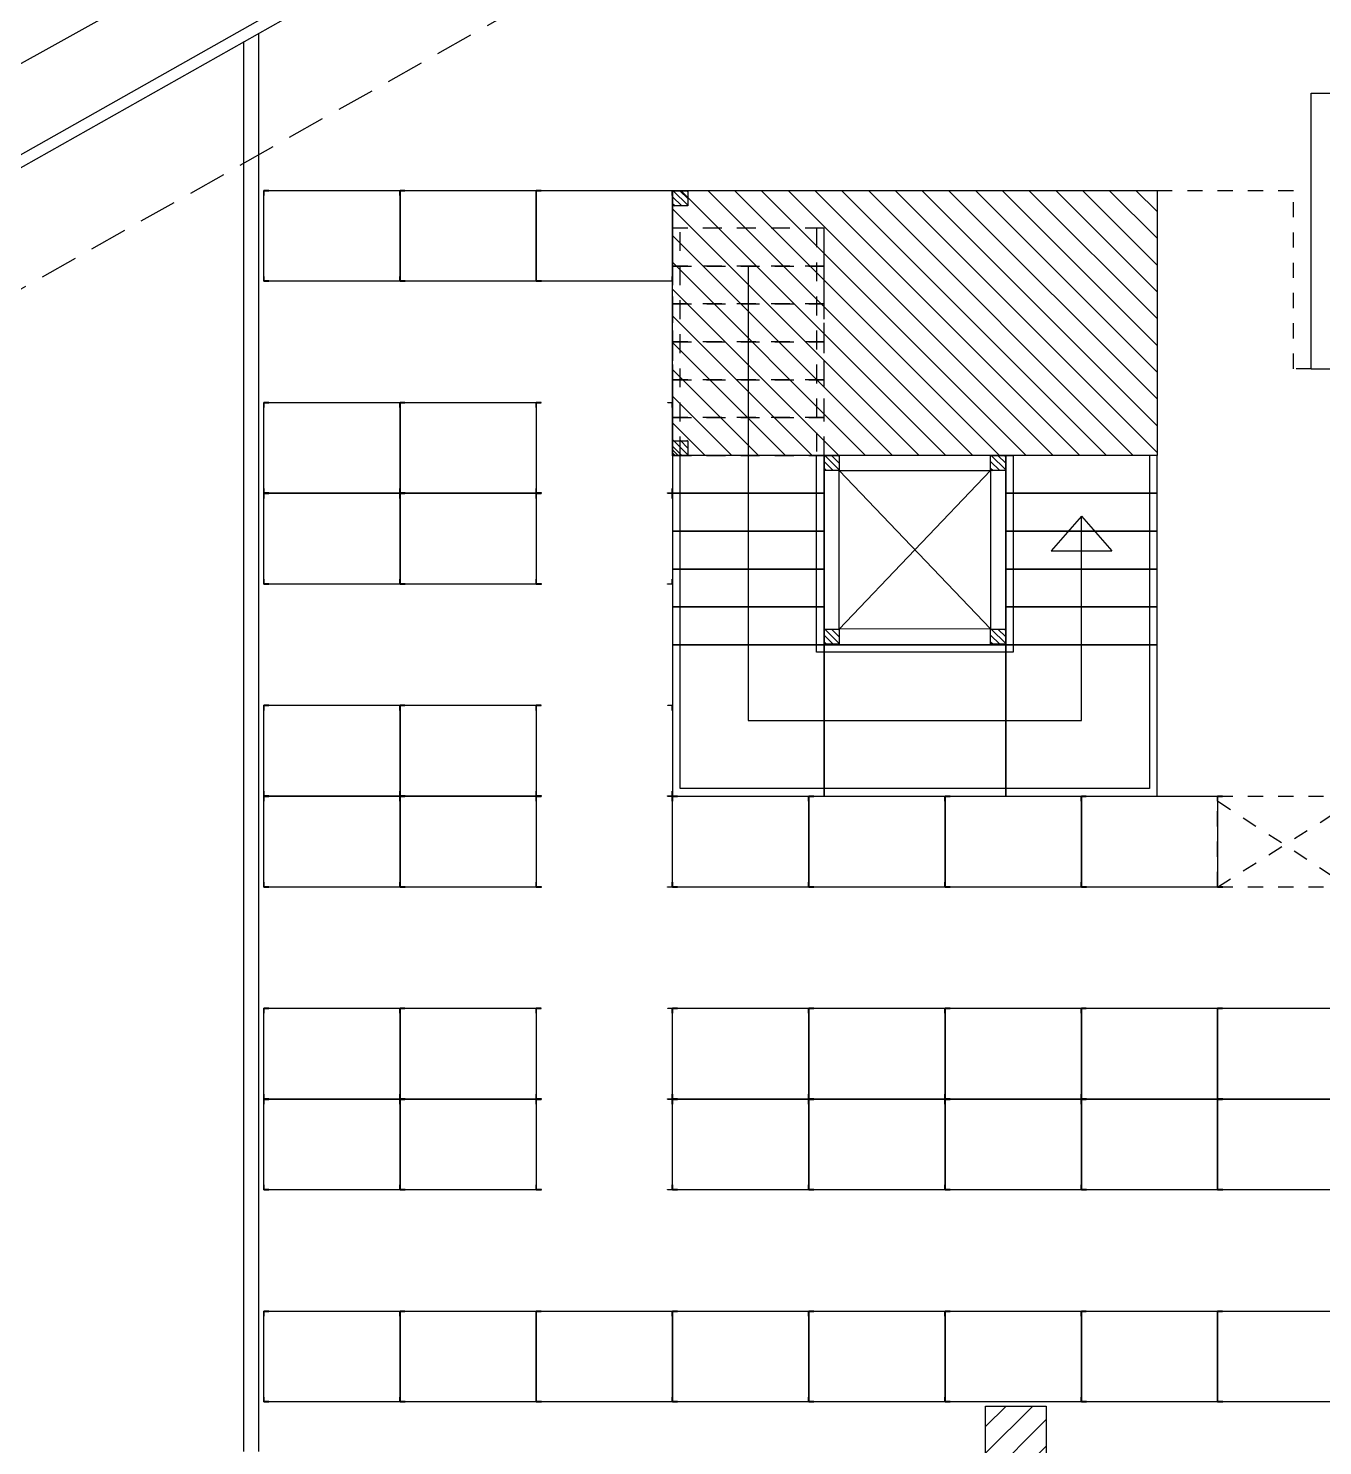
# Model space of a CAD drawing. Header units: millimetres. Extents: x 69.2 to 159.5, y 66.7 to 165.8.
# Drawn here: x 93.24 to 101.79, y 107.46 to 116.81 of the extents above; entities that cross this region are included whole.
import ezdxf

# ---------------------------------------------------------------- set-up
doc = ezdxf.new("R2010")
doc.units = ezdxf.units.MM
doc.linetypes.add('HIDDEN2', pattern=[0.1875, 0.125, -0.0625])
doc.layers.add('CIVIL-ARQ', color=8, linetype='Continuous')
doc.styles.add('STYLE3', font='swissl.ttf')
doc.dimstyles.new('ESCALA_50', dxfattribs={"dimtxt": 0.08, "dimasz": 0.04, "dimexe": 0.05, "dimexo": 0.03, "dimgap": 0.045, "dimtad": 0, "dimzin": 0, "dimdsep": 46, "dimtxsty": 'STYLE3', "dimblk": 'ARCHTICK', "dimcen": 0.045, "dimclrd": 44, "dimclre": 252, "dimclrt": 2, "dimaunit": 1, "dimadec": 0, "dimazin": 0, "dimtfac": 1, "dimtix": 1, "dimtmove": 1, "dimatfit": 3, "dimfxl": 0.05, "dimtolj": 1, "dimtzin": 0, "dimarcsym": 0})

# ---------------------------------------------------------------- blocks, each defined once
blk = doc.blocks.new('A$C3E6B7836')
h = blk.add_hatch()
h.set_pattern_fill('ANSI31', color=256, style=0)
h.set_pattern_definition([(45, (-13.37838, -34.88476), (-0.08838835, 0.08838835), [])])
h.paths.add_polyline_path([(-0.2, -0.3), (-0.2, 0.3), (0.2, 0.3), (0.2, -0.3)])
blk.add_lwpolyline([(-0.2, -0.3), (-0.2, 0.3), (0.2, 0.3), (0.2, -0.3), (-0.2, -0.3)])
blk = doc.blocks.new('_ARCHTICK')
at = {"color": 0, "linetype": 'ByBlock', "const_width": 0.15}
blk.add_lwpolyline([(-0.5, -0.5), (0.5, 0.5)], dxfattribs=at)
blk = doc.blocks.new('*D35')
at = {"layer": 'CIVIL-ARQ', "color": 44, "lineweight": -2}
for p, q in [((101.309187, 122.253537), (90.313555, 116.168861)), ((78.959187, 109.88567), (89.954819, 115.970346))]:
    blk.add_line(p, q, dxfattribs=at)
at = {"layer": 'CIVIL-ARQ', "color": 252, "lineweight": -2}
for p, q in [((101.702654, 121.542502), (101.284978, 122.297286)), ((79.352654, 109.174636), (78.934978, 109.929419))]:
    blk.add_line(p, q, dxfattribs=at)
at = {"layer": 'Defpoints', "color": 0}
for p in [(101.309187, 122.253537), (101.717179, 121.516253), (79.367179, 109.148387)]:
    blk.add_point(p, dxfattribs=at)
at = {"layer": 'CIVIL-ARQ', "color": 44, "lineweight": -2, "xscale": 0.04, "yscale": 0.04, "zscale": 0.04}
for p, rotation in [((101.309187, 122.253537), 28.958919), ((78.959187, 109.88567), 208.958919)]:
    blk.add_blockref('_ARCHTICK', p, dxfattribs=dict(at, rotation=rotation))
at = {"layer": 'CIVIL-ARQ', "color": 2, "insert": (90.134187, 116.069604), "char_height": 0.08, "attachment_point": 5, "rotation": 28.9589188, "style": 'STYLE3'}
blk.add_mtext('\\A1;25.54', dxfattribs=at)

msp = doc.modelspace()

# ---------------------------------------------------------------- hatches: boundary and pattern name
at = {"layer": 'CIVIL-ARQ'}
h = msp.add_hatch(dxfattribs=at)
h.set_pattern_fill('ANSI31', color=256, angle=270, style=0)
h.set_pattern_definition([(315, (-197.89056, 1070.21382), (0.088388348, 0.088388348), [])])
h.paths.add_polyline_path([(97.499716, 113.994827), (97.499679, 115.744827), (100.699679, 115.744827), (100.699679, 113.994827), (98.499679, 113.994827), (98.499679, 113.994827)])
h = msp.add_hatch(dxfattribs=at)
h.set_pattern_fill('ANSI31', color=256, scale=0.25, angle=270, style=0)
h.set_pattern_definition([(315, (-200.99052, 1070.21113), (0.0220970869, 0.0220970869), [])])
edge = h.paths.add_edge_path()
edge.add_line((97.499679, 115.742139), (97.599679, 115.742139))
edge.add_line((97.599679, 115.742139), (97.599679, 115.642139))
edge.add_line((97.599679, 115.642139), (97.499679, 115.642139))
edge.add_line((97.499679, 115.642139), (97.499679, 115.744827))
edge.add_line((97.499679, 115.744827), (97.499679, 115.744827))
h = msp.add_hatch(dxfattribs=at)
h.set_pattern_fill('ANSI31', color=256, scale=0.25, angle=270, style=0)
h.set_pattern_definition([(315, (-200.990482, 1068.563818), (0.0220970869, 0.0220970869), [])])
edge = h.paths.add_edge_path()
edge.add_line((97.499716, 114.094827), (97.599716, 114.094827))
edge.add_line((97.599716, 114.094827), (97.599716, 113.994827))
edge.add_line((97.599716, 113.994827), (97.499716, 113.994827))
edge.add_line((97.499716, 113.994827), (97.499716, 114.097515))
h = msp.add_hatch(dxfattribs=at)
h.set_pattern_fill('ANSI31', color=256, scale=0.25, angle=270, style=0)
h.set_pattern_definition([(315, (-199.990448, 1068.463818), (0.0220970869, 0.0220970869), [])])
edge = h.paths.add_edge_path()
edge.add_line((98.49975, 113.994827), (98.59975, 113.994827))
edge.add_line((98.59975, 113.994827), (98.59975, 113.894827))
edge.add_line((98.59975, 113.894827), (98.49975, 113.894827))
edge.add_line((98.49975, 113.894827), (98.49975, 113.997515))
h = msp.add_hatch(dxfattribs=at)
h.set_pattern_fill('ANSI31', color=256, scale=0.25, angle=270, style=0)
h.set_pattern_definition([(315, (-198.890484, 1068.463818), (0.0220970869, 0.0220970869), [])])
edge = h.paths.add_edge_path()
edge.add_line((99.599713, 113.994827), (99.699713, 113.994827))
edge.add_line((99.699713, 113.994827), (99.699713, 113.894827))
edge.add_line((99.699713, 113.894827), (99.599713, 113.894827))
edge.add_line((99.599713, 113.894827), (99.599713, 113.997515))
h = msp.add_hatch(dxfattribs=at)
h.set_pattern_fill('ANSI31', color=256, scale=0.25, angle=270, style=0)
h.set_pattern_definition([(315, (-199.990448, 1067.316506), (0.0220970869, 0.0220970869), [])])
edge = h.paths.add_edge_path()
edge.add_line((98.49975, 112.847515), (98.59975, 112.847515))
edge.add_line((98.59975, 112.847515), (98.59975, 112.747515))
edge.add_line((98.59975, 112.747515), (98.49975, 112.747515))
edge.add_line((98.49975, 112.747515), (98.49975, 112.850203))
h = msp.add_hatch(dxfattribs=at)
h.set_pattern_fill('ANSI31', color=256, scale=0.25, angle=270, style=0)
h.set_pattern_definition([(315, (-198.890484, 1067.316506), (0.0220970869, 0.0220970869), [])])
edge = h.paths.add_edge_path()
edge.add_line((99.599713, 112.847515), (99.699713, 112.847515))
edge.add_line((99.699713, 112.847515), (99.699713, 112.747515))
edge.add_line((99.699713, 112.747515), (99.599713, 112.747515))
edge.add_line((99.599713, 112.747515), (99.599713, 112.850203))

# ---------------------------------------------------------------- linework, layer by layer
for p, q in [((78.573279, 108.458167), (101.717179, 121.318673)), ((86.167179, 112.01245), (101.680301, 120.772767)), ((86.217179, 111.954553), (101.717179, 120.70746)), ((94.667179, 107.417529), (94.667179, 116.727621)), ((94.767179, 107.417529), (94.767179, 116.784073)), ((101.717179, 116.387529), (102.667179, 116.387529)), ((101.717179, 114.567529), (101.717179, 116.387529)), ((101.717179, 114.567529), (105.067179, 114.567529))]:
    msp.add_line(p, q, dxfattribs=at)
at = {"layer": 'CIVIL-ARQ', "linetype": 'HIDDEN2', "ltscale": 0.1}
for p, q in [((100.699679, 115.744827), (101.599679, 115.744827)), ((101.599679, 114.567529), (101.599679, 115.744827)), ((101.719179, 114.567529), (101.599679, 114.567529)), ((101.099679, 111.144827), (101.997679, 111.711327)), ((101.101679, 111.711327), (101.966179, 111.146827))]:
    msp.add_line(p, q, dxfattribs=at)
at = {"layer": 'CIVIL-ARQ', "linetype": 'HIDDEN2', "ltscale": 2}
msp.add_lwpolyline([(101.717179, 119.903624), (87.681759, 111.980403)], dxfattribs=at)
at = {"layer": 'CIVIL-ARQ'}
for points in [[(94.799679, 115.744827), (95.699679, 115.744827), (95.699679, 115.144827), (94.799679, 115.144827), (94.799679, 115.744827)], [(94.799679, 115.744827), (94.799679, 115.711327), (94.801679, 115.711327), (94.801679, 115.742827), (94.832179, 115.742827), (94.832179, 115.744827), (94.799679, 115.744827)], [(95.699679, 115.744827), (95.699679, 115.711327), (95.697679, 115.711327), (95.697679, 115.742827), (95.667179, 115.742827), (95.667179, 115.744827), (95.699679, 115.744827)], [(95.699679, 115.744827), (96.599679, 115.744827), (96.599679, 115.144827), (95.699679, 115.144827), (95.699679, 115.744827)], [(95.699679, 115.744827), (95.699679, 115.711327), (95.701679, 115.711327), (95.701679, 115.742827), (95.732179, 115.742827), (95.732179, 115.744827), (95.699679, 115.744827)], [(96.599679, 115.744827), (96.599679, 115.711327), (96.597679, 115.711327), (96.597679, 115.742827), (96.567179, 115.742827), (96.567179, 115.744827), (96.599679, 115.744827)], [(96.599679, 115.744827), (97.499679, 115.744827), (97.499679, 115.144827), (96.599679, 115.144827), (96.599679, 115.744827)], [(96.599679, 115.744827), (96.599679, 115.711327), (96.601679, 115.711327), (96.601679, 115.742827), (96.632179, 115.742827), (96.632179, 115.744827), (96.599679, 115.744827)], [(97.499679, 115.744827), (97.499679, 115.711327), (97.497679, 115.711327), (97.497679, 115.742827), (97.467179, 115.742827), (97.467179, 115.744827), (97.499679, 115.744827)], [(97.499716, 113.994827), (97.499679, 115.744827), (100.699679, 115.744827), (100.699679, 113.994827), (98.499679, 113.994827), (98.499679, 113.994827), (97.499716, 113.994827)], [(97.499679, 115.742139), (97.599679, 115.742139), (97.599679, 115.642139), (97.499679, 115.642139), (97.499679, 115.744827), (97.499679, 115.744827)], [(97.999685, 115.244827), (97.999685, 115.244827), (97.999685, 112.244827), (100.199685, 112.244827), (100.199685, 113.594827)], [(94.799679, 115.144827), (94.833179, 115.144827), (94.833179, 115.146827), (94.801679, 115.146827), (94.801679, 115.177327), (94.799679, 115.177327), (94.799679, 115.144827)], [(95.699679, 115.144827), (95.666179, 115.144827), (95.666179, 115.146827), (95.697679, 115.146827), (95.697679, 115.177327), (95.699679, 115.177327), (95.699679, 115.144827)], [(95.699679, 115.144827), (95.733179, 115.144827), (95.733179, 115.146827), (95.701679, 115.146827), (95.701679, 115.177327), (95.699679, 115.177327), (95.699679, 115.144827)], [(96.599679, 115.144827), (96.566179, 115.144827), (96.566179, 115.146827), (96.597679, 115.146827), (96.597679, 115.177327), (96.599679, 115.177327), (96.599679, 115.144827)], [(96.599679, 115.144827), (96.633179, 115.144827), (96.633179, 115.146827), (96.601679, 115.146827), (96.601679, 115.177327), (96.599679, 115.177327), (96.599679, 115.144827)], [(97.499679, 115.144827), (97.466179, 115.144827), (97.466179, 115.146827), (97.497679, 115.146827), (97.497679, 115.177327), (97.499679, 115.177327), (97.499679, 115.144827)], [(94.799679, 114.344827), (95.699679, 114.344827), (95.699679, 113.744827), (94.799679, 113.744827), (94.799679, 114.344827)], [(94.799679, 114.344827), (94.799679, 114.311327), (94.801679, 114.311327), (94.801679, 114.342827), (94.832179, 114.342827), (94.832179, 114.344827), (94.799679, 114.344827)], [(95.699679, 114.344827), (95.699679, 114.311327), (95.697679, 114.311327), (95.697679, 114.342827), (95.667179, 114.342827), (95.667179, 114.344827), (95.699679, 114.344827)], [(95.699679, 114.344827), (96.599679, 114.344827), (96.599679, 113.744827), (95.699679, 113.744827), (95.699679, 114.344827)], [(95.699679, 114.344827), (95.699679, 114.311327), (95.701679, 114.311327), (95.701679, 114.342827), (95.732179, 114.342827), (95.732179, 114.344827), (95.699679, 114.344827)], [(96.599679, 114.344827), (96.599679, 114.311327), (96.597679, 114.311327), (96.597679, 114.342827), (96.567179, 114.342827), (96.567179, 114.344827), (96.599679, 114.344827)], [(96.599679, 114.344827), (96.599679, 114.311327), (96.601679, 114.311327), (96.601679, 114.342827), (96.632179, 114.342827), (96.632179, 114.344827), (96.599679, 114.344827)], [(97.499679, 114.344827), (97.499679, 114.311327), (97.497679, 114.311327), (97.497679, 114.342827), (97.467179, 114.342827), (97.467179, 114.344827), (97.499679, 114.344827)], [(97.499716, 114.092139), (97.599716, 114.092139), (97.599716, 113.992139), (97.499716, 113.992139), (97.499716, 114.094827), (97.499716, 114.094827)], [(98.499713, 113.994827), (97.499713, 113.994827), (97.499713, 113.744827), (98.499713, 113.744827), (98.499713, 113.994827)], [(97.49975, 113.994827), (97.49975, 111.744827), (100.699679, 111.744827), (100.699677, 113.994827), (100.649677, 113.994827), (100.649677, 111.794827), (97.549677, 111.794827), (97.549677, 113.994827), (97.49975, 113.994827)], [(98.49975, 113.994827), (98.499713, 112.744827), (99.699713, 112.744827), (99.699713, 113.994827), (99.749713, 113.994827), (99.749713, 112.694827), (98.449713, 112.694827), (98.449822, 113.994827), (98.499713, 113.994827)], [(98.49975, 113.994827), (98.59975, 113.994827), (98.59975, 113.894827), (98.49975, 113.894827), (98.49975, 113.997515), (98.49975, 113.997515)], [(99.599713, 113.994827), (99.699713, 113.994827), (99.699713, 113.894827), (99.599713, 113.894827), (99.599713, 113.997515), (99.599713, 113.997515)], [(100.699713, 113.994827), (99.699713, 113.994827), (99.699713, 113.744827), (100.699713, 113.744827), (100.699713, 113.994827)], [(98.59975, 113.894827), (99.599713, 113.894827), (99.599713, 112.850203), (98.59975, 112.847515), (98.59975, 113.894827)], [(98.59975, 113.894827), (99.599713, 112.850203)], [(99.599713, 113.894827), (98.59975, 112.847515)], [(94.799679, 113.744827), (94.833179, 113.744827), (94.833179, 113.746827), (94.801679, 113.746827), (94.801679, 113.777327), (94.799679, 113.777327), (94.799679, 113.744827)], [(94.799679, 113.744827), (95.699679, 113.744827), (95.699679, 113.144827), (94.799679, 113.144827), (94.799679, 113.744827)], [(94.799679, 113.744827), (94.799679, 113.711327), (94.801679, 113.711327), (94.801679, 113.742827), (94.832179, 113.742827), (94.832179, 113.744827), (94.799679, 113.744827)], [(95.699679, 113.744827), (95.666179, 113.744827), (95.666179, 113.746827), (95.697679, 113.746827), (95.697679, 113.777327), (95.699679, 113.777327), (95.699679, 113.744827)], [(95.699679, 113.744827), (95.699679, 113.711327), (95.697679, 113.711327), (95.697679, 113.742827), (95.667179, 113.742827), (95.667179, 113.744827), (95.699679, 113.744827)], [(95.699679, 113.744827), (95.733179, 113.744827), (95.733179, 113.746827), (95.701679, 113.746827), (95.701679, 113.777327), (95.699679, 113.777327), (95.699679, 113.744827)], [(95.699679, 113.744827), (96.599679, 113.744827), (96.599679, 113.144827), (95.699679, 113.144827), (95.699679, 113.744827)], [(95.699679, 113.744827), (95.699679, 113.711327), (95.701679, 113.711327), (95.701679, 113.742827), (95.732179, 113.742827), (95.732179, 113.744827), (95.699679, 113.744827)], [(96.599679, 113.744827), (96.566179, 113.744827), (96.566179, 113.746827), (96.597679, 113.746827), (96.597679, 113.777327), (96.599679, 113.777327), (96.599679, 113.744827)], [(96.599679, 113.744827), (96.599679, 113.711327), (96.597679, 113.711327), (96.597679, 113.742827), (96.567179, 113.742827), (96.567179, 113.744827), (96.599679, 113.744827)], [(96.599679, 113.744827), (96.633179, 113.744827), (96.633179, 113.746827), (96.601679, 113.746827), (96.601679, 113.777327), (96.599679, 113.777327), (96.599679, 113.744827)], [(96.599679, 113.744827), (96.599679, 113.711327), (96.601679, 113.711327), (96.601679, 113.742827), (96.632179, 113.742827), (96.632179, 113.744827), (96.599679, 113.744827)], [(97.499679, 113.744827), (97.466179, 113.744827), (97.466179, 113.746827), (97.497679, 113.746827), (97.497679, 113.777327), (97.499679, 113.777327), (97.499679, 113.744827)], [(97.499679, 113.744827), (97.499679, 113.711327), (97.497679, 113.711327), (97.497679, 113.742827), (97.467179, 113.742827), (97.467179, 113.744827), (97.499679, 113.744827)], [(98.499713, 113.744827), (97.499713, 113.744827), (97.499713, 113.494827), (98.499713, 113.494827), (98.499713, 113.744827)], [(100.699713, 113.744827), (99.699713, 113.744827), (99.699713, 113.494827), (100.699713, 113.494827), (100.699713, 113.744827)], [(100.199685, 113.594827), (99.999713, 113.364827)], [(100.199685, 113.594827), (100.399677, 113.364827)], [(98.499713, 113.494827), (97.499713, 113.494827), (97.499713, 113.244827), (98.499713, 113.244827), (98.499713, 113.494827)], [(100.699713, 113.494827), (99.699713, 113.494827), (99.699713, 113.244827), (100.699713, 113.244827), (100.699713, 113.494827)], [(99.999713, 113.364827), (100.399677, 113.364827)], [(98.499713, 113.244827), (97.499713, 113.244827), (97.499713, 112.994827), (98.499713, 112.994827), (98.499713, 113.244827)], [(100.699713, 113.244827), (99.699713, 113.244827), (99.699713, 112.994827), (100.699713, 112.994827), (100.699713, 113.244827)], [(94.799679, 113.144827), (94.833179, 113.144827), (94.833179, 113.146827), (94.801679, 113.146827), (94.801679, 113.177327), (94.799679, 113.177327), (94.799679, 113.144827)], [(95.699679, 113.144827), (95.666179, 113.144827), (95.666179, 113.146827), (95.697679, 113.146827), (95.697679, 113.177327), (95.699679, 113.177327), (95.699679, 113.144827)], [(95.699679, 113.144827), (95.733179, 113.144827), (95.733179, 113.146827), (95.701679, 113.146827), (95.701679, 113.177327), (95.699679, 113.177327), (95.699679, 113.144827)], [(96.599679, 113.144827), (96.566179, 113.144827), (96.566179, 113.146827), (96.597679, 113.146827), (96.597679, 113.177327), (96.599679, 113.177327), (96.599679, 113.144827)], [(96.599679, 113.144827), (96.633179, 113.144827), (96.633179, 113.146827), (96.601679, 113.146827), (96.601679, 113.177327), (96.599679, 113.177327), (96.599679, 113.144827)], [(97.499679, 113.144827), (97.466179, 113.144827), (97.466179, 113.146827), (97.497679, 113.146827), (97.497679, 113.177327), (97.499679, 113.177327), (97.499679, 113.144827)], [(98.499713, 112.994827), (97.499713, 112.994827), (97.499713, 112.744827), (98.499713, 112.744827), (98.499713, 112.994827)], [(100.699713, 112.994827), (99.699713, 112.994827), (99.699713, 112.744827), (100.699713, 112.744827), (100.699713, 112.994827)], [(98.49975, 112.847515), (98.59975, 112.847515), (98.59975, 112.747515), (98.49975, 112.747515), (98.49975, 112.850203), (98.49975, 112.850203)], [(99.599713, 112.847515), (99.699713, 112.847515), (99.699713, 112.747515), (99.599713, 112.747515), (99.599713, 112.850203), (99.599713, 112.850203)], [(97.499713, 112.744827), (97.499713, 111.744827), (98.499713, 111.744827), (98.499713, 112.744827), (97.499713, 112.744827)], [(98.499713, 112.744827), (98.499713, 111.744827), (99.699713, 111.744827), (99.699713, 112.744827), (98.499713, 112.744827)], [(99.699713, 112.744827), (99.699713, 111.744827), (100.699713, 111.744827), (100.699713, 112.744827), (99.699713, 112.744827)], [(94.799679, 112.344827), (95.699679, 112.344827), (95.699679, 111.744827), (94.799679, 111.744827), (94.799679, 112.344827)], [(94.799679, 112.344827), (94.799679, 112.311327), (94.801679, 112.311327), (94.801679, 112.342827), (94.832179, 112.342827), (94.832179, 112.344827), (94.799679, 112.344827)], [(95.699679, 112.344827), (95.699679, 112.311327), (95.697679, 112.311327), (95.697679, 112.342827), (95.667179, 112.342827), (95.667179, 112.344827), (95.699679, 112.344827)], [(95.699679, 112.344827), (96.599679, 112.344827), (96.599679, 111.744827), (95.699679, 111.744827), (95.699679, 112.344827)], [(95.699679, 112.344827), (95.699679, 112.311327), (95.701679, 112.311327), (95.701679, 112.342827), (95.732179, 112.342827), (95.732179, 112.344827), (95.699679, 112.344827)], [(96.599679, 112.344827), (96.599679, 112.311327), (96.597679, 112.311327), (96.597679, 112.342827), (96.567179, 112.342827), (96.567179, 112.344827), (96.599679, 112.344827)], [(96.599679, 112.344827), (96.599679, 112.311327), (96.601679, 112.311327), (96.601679, 112.342827), (96.632179, 112.342827), (96.632179, 112.344827), (96.599679, 112.344827)], [(97.499679, 112.344827), (97.499679, 112.311327), (97.497679, 112.311327), (97.497679, 112.342827), (97.467179, 112.342827), (97.467179, 112.344827), (97.499679, 112.344827)], [(94.799679, 111.744827), (94.833179, 111.744827), (94.833179, 111.746827), (94.801679, 111.746827), (94.801679, 111.777327), (94.799679, 111.777327), (94.799679, 111.744827)], [(94.799679, 111.744827), (95.699679, 111.744827), (95.699679, 111.144827), (94.799679, 111.144827), (94.799679, 111.744827)], [(94.799679, 111.744827), (94.799679, 111.711327), (94.801679, 111.711327), (94.801679, 111.742827), (94.832179, 111.742827), (94.832179, 111.744827), (94.799679, 111.744827)], [(95.699679, 111.744827), (95.666179, 111.744827), (95.666179, 111.746827), (95.697679, 111.746827), (95.697679, 111.777327), (95.699679, 111.777327), (95.699679, 111.744827)], [(95.699679, 111.744827), (95.699679, 111.711327), (95.697679, 111.711327), (95.697679, 111.742827), (95.667179, 111.742827), (95.667179, 111.744827), (95.699679, 111.744827)], [(95.699679, 111.744827), (95.733179, 111.744827), (95.733179, 111.746827), (95.701679, 111.746827), (95.701679, 111.777327), (95.699679, 111.777327), (95.699679, 111.744827)], [(95.699679, 111.744827), (96.599679, 111.744827), (96.599679, 111.144827), (95.699679, 111.144827), (95.699679, 111.744827)], [(95.699679, 111.744827), (95.699679, 111.711327), (95.701679, 111.711327), (95.701679, 111.742827), (95.732179, 111.742827), (95.732179, 111.744827), (95.699679, 111.744827)], [(96.599679, 111.744827), (96.566179, 111.744827), (96.566179, 111.746827), (96.597679, 111.746827), (96.597679, 111.777327), (96.599679, 111.777327), (96.599679, 111.744827)], [(96.599679, 111.744827), (96.599679, 111.711327), (96.597679, 111.711327), (96.597679, 111.742827), (96.567179, 111.742827), (96.567179, 111.744827), (96.599679, 111.744827)], [(96.599679, 111.744827), (96.633179, 111.744827), (96.633179, 111.746827), (96.601679, 111.746827), (96.601679, 111.777327), (96.599679, 111.777327), (96.599679, 111.744827)], [(96.599679, 111.744827), (96.599679, 111.711327), (96.601679, 111.711327), (96.601679, 111.742827), (96.632179, 111.742827), (96.632179, 111.744827), (96.599679, 111.744827)], [(97.499679, 111.744827), (97.466179, 111.744827), (97.466179, 111.746827), (97.497679, 111.746827), (97.497679, 111.777327), (97.499679, 111.777327), (97.499679, 111.744827)], [(97.499679, 111.744827), (97.499679, 111.711327), (97.497679, 111.711327), (97.497679, 111.742827), (97.467179, 111.742827), (97.467179, 111.744827), (97.499679, 111.744827)], [(97.499679, 111.744827), (98.399679, 111.744827), (98.399679, 111.144827), (97.499679, 111.144827), (97.499679, 111.744827)], [(97.499679, 111.744827), (97.499679, 111.711327), (97.501679, 111.711327), (97.501679, 111.742827), (97.532179, 111.742827), (97.532179, 111.744827), (97.499679, 111.744827)], [(98.399679, 111.744827), (98.399679, 111.711327), (98.397679, 111.711327), (98.397679, 111.742827), (98.367179, 111.742827), (98.367179, 111.744827), (98.399679, 111.744827)], [(98.399679, 111.744827), (99.299679, 111.744827), (99.299679, 111.144827), (98.399679, 111.144827), (98.399679, 111.744827)], [(98.399679, 111.744827), (98.399679, 111.711327), (98.401679, 111.711327), (98.401679, 111.742827), (98.432179, 111.742827), (98.432179, 111.744827), (98.399679, 111.744827)], [(99.299679, 111.744827), (99.299679, 111.711327), (99.297679, 111.711327), (99.297679, 111.742827), (99.267179, 111.742827), (99.267179, 111.744827), (99.299679, 111.744827)], [(99.299679, 111.744827), (99.299679, 111.711327), (99.297679, 111.711327), (99.297679, 111.742827), (99.267179, 111.742827), (99.267179, 111.744827), (99.299679, 111.744827)], [(99.299679, 111.744827), (100.199679, 111.744827), (100.199679, 111.144827), (99.299679, 111.144827), (99.299679, 111.744827)], [(99.299679, 111.744827), (99.299679, 111.711327), (99.301679, 111.711327), (99.301679, 111.742827), (99.332179, 111.742827), (99.332179, 111.744827), (99.299679, 111.744827)], [(100.199679, 111.744827), (100.199679, 111.711327), (100.197679, 111.711327), (100.197679, 111.742827), (100.167179, 111.742827), (100.167179, 111.744827), (100.199679, 111.744827)], [(100.199679, 111.744827), (101.099679, 111.744827), (101.099679, 111.144827), (100.199679, 111.144827), (100.199679, 111.744827)], [(100.199679, 111.744827), (100.199679, 111.711327), (100.201679, 111.711327), (100.201679, 111.742827), (100.232179, 111.742827), (100.232179, 111.744827), (100.199679, 111.744827)], [(101.099679, 111.744827), (101.099679, 111.711327), (101.097679, 111.711327), (101.097679, 111.742827), (101.067179, 111.742827), (101.067179, 111.744827), (101.099679, 111.744827)], [(101.099679, 111.744827), (101.099679, 111.711327), (101.101679, 111.711327), (101.101679, 111.742827), (101.132179, 111.742827), (101.132179, 111.744827), (101.099679, 111.744827)], [(94.799679, 111.144827), (94.833179, 111.144827), (94.833179, 111.146827), (94.801679, 111.146827), (94.801679, 111.177327), (94.799679, 111.177327), (94.799679, 111.144827)], [(95.699679, 111.144827), (95.666179, 111.144827), (95.666179, 111.146827), (95.697679, 111.146827), (95.697679, 111.177327), (95.699679, 111.177327), (95.699679, 111.144827)], [(95.699679, 111.144827), (95.733179, 111.144827), (95.733179, 111.146827), (95.701679, 111.146827), (95.701679, 111.177327), (95.699679, 111.177327), (95.699679, 111.144827)], [(96.599679, 111.144827), (96.566179, 111.144827), (96.566179, 111.146827), (96.597679, 111.146827), (96.597679, 111.177327), (96.599679, 111.177327), (96.599679, 111.144827)], [(96.599679, 111.144827), (96.633179, 111.144827), (96.633179, 111.146827), (96.601679, 111.146827), (96.601679, 111.177327), (96.599679, 111.177327), (96.599679, 111.144827)], [(97.499679, 111.144827), (97.466179, 111.144827), (97.466179, 111.146827), (97.497679, 111.146827), (97.497679, 111.177327), (97.499679, 111.177327), (97.499679, 111.144827)], [(97.499679, 111.144827), (97.533179, 111.144827), (97.533179, 111.146827), (97.501679, 111.146827), (97.501679, 111.177327), (97.499679, 111.177327), (97.499679, 111.144827)], [(98.399679, 111.144827), (98.366179, 111.144827), (98.366179, 111.146827), (98.397679, 111.146827), (98.397679, 111.177327), (98.399679, 111.177327), (98.399679, 111.144827)], [(98.399679, 111.144827), (98.433179, 111.144827), (98.433179, 111.146827), (98.401679, 111.146827), (98.401679, 111.177327), (98.399679, 111.177327), (98.399679, 111.144827)], [(99.299679, 111.144827), (99.266179, 111.144827), (99.266179, 111.146827), (99.297679, 111.146827), (99.297679, 111.177327), (99.299679, 111.177327), (99.299679, 111.144827)], [(99.299679, 111.144827), (99.266179, 111.144827), (99.266179, 111.146827), (99.297679, 111.146827), (99.297679, 111.177327), (99.299679, 111.177327), (99.299679, 111.144827)], [(99.299679, 111.144827), (99.333179, 111.144827), (99.333179, 111.146827), (99.301679, 111.146827), (99.301679, 111.177327), (99.299679, 111.177327), (99.299679, 111.144827)], [(100.199679, 111.144827), (100.166179, 111.144827), (100.166179, 111.146827), (100.197679, 111.146827), (100.197679, 111.177327), (100.199679, 111.177327), (100.199679, 111.144827)], [(100.199679, 111.144827), (100.233179, 111.144827), (100.233179, 111.146827), (100.201679, 111.146827), (100.201679, 111.177327), (100.199679, 111.177327), (100.199679, 111.144827)], [(101.099679, 111.144827), (101.066179, 111.144827), (101.066179, 111.146827), (101.097679, 111.146827), (101.097679, 111.177327), (101.099679, 111.177327), (101.099679, 111.144827)], [(101.099679, 111.144827), (101.133179, 111.144827), (101.133179, 111.146827), (101.101679, 111.146827), (101.101679, 111.177327), (101.099679, 111.177327), (101.099679, 111.144827)], [(94.799679, 110.344827), (95.699679, 110.344827), (95.699679, 109.744827), (94.799679, 109.744827), (94.799679, 110.344827)], [(94.799679, 110.344827), (94.799679, 110.311327), (94.801679, 110.311327), (94.801679, 110.342827), (94.832179, 110.342827), (94.832179, 110.344827), (94.799679, 110.344827)], [(95.699679, 110.344827), (95.699679, 110.311327), (95.697679, 110.311327), (95.697679, 110.342827), (95.667179, 110.342827), (95.667179, 110.344827), (95.699679, 110.344827)], [(95.699679, 110.344827), (96.599679, 110.344827), (96.599679, 109.744827), (95.699679, 109.744827), (95.699679, 110.344827)], [(95.699679, 110.344827), (95.699679, 110.311327), (95.701679, 110.311327), (95.701679, 110.342827), (95.732179, 110.342827), (95.732179, 110.344827), (95.699679, 110.344827)], [(96.599679, 110.344827), (96.599679, 110.311327), (96.597679, 110.311327), (96.597679, 110.342827), (96.567179, 110.342827), (96.567179, 110.344827), (96.599679, 110.344827)], [(96.599679, 110.344827), (96.599679, 110.311327), (96.601679, 110.311327), (96.601679, 110.342827), (96.632179, 110.342827), (96.632179, 110.344827), (96.599679, 110.344827)], [(97.499679, 110.344827), (97.499679, 110.311327), (97.497679, 110.311327), (97.497679, 110.342827), (97.467179, 110.342827), (97.467179, 110.344827), (97.499679, 110.344827)], [(97.499679, 110.344827), (98.399679, 110.344827), (98.399679, 109.744827), (97.499679, 109.744827), (97.499679, 110.344827)], [(97.499679, 110.344827), (97.499679, 110.311327), (97.501679, 110.311327), (97.501679, 110.342827), (97.532179, 110.342827), (97.532179, 110.344827), (97.499679, 110.344827)], [(98.399679, 110.344827), (98.399679, 110.311327), (98.397679, 110.311327), (98.397679, 110.342827), (98.367179, 110.342827), (98.367179, 110.344827), (98.399679, 110.344827)], [(98.399679, 110.344827), (99.299679, 110.344827), (99.299679, 109.744827), (98.399679, 109.744827), (98.399679, 110.344827)], [(98.399679, 110.344827), (98.399679, 110.311327), (98.401679, 110.311327), (98.401679, 110.342827), (98.432179, 110.342827), (98.432179, 110.344827), (98.399679, 110.344827)], [(99.299679, 110.344827), (99.299679, 110.311327), (99.297679, 110.311327), (99.297679, 110.342827), (99.267179, 110.342827), (99.267179, 110.344827), (99.299679, 110.344827)], [(99.299679, 110.344827), (99.299679, 110.311327), (99.297679, 110.311327), (99.297679, 110.342827), (99.267179, 110.342827), (99.267179, 110.344827), (99.299679, 110.344827)], [(99.299679, 110.344827), (100.199679, 110.344827), (100.199679, 109.744827), (99.299679, 109.744827), (99.299679, 110.344827)], [(99.299679, 110.344827), (99.299679, 110.311327), (99.301679, 110.311327), (99.301679, 110.342827), (99.332179, 110.342827), (99.332179, 110.344827), (99.299679, 110.344827)], [(100.199679, 110.344827), (100.199679, 110.311327), (100.197679, 110.311327), (100.197679, 110.342827), (100.167179, 110.342827), (100.167179, 110.344827), (100.199679, 110.344827)], [(100.199679, 110.344827), (101.099679, 110.344827), (101.099679, 109.744827), (100.199679, 109.744827), (100.199679, 110.344827)], [(100.199679, 110.344827), (100.199679, 110.311327), (100.201679, 110.311327), (100.201679, 110.342827), (100.232179, 110.342827), (100.232179, 110.344827), (100.199679, 110.344827)], [(101.099679, 110.344827), (101.099679, 110.311327), (101.097679, 110.311327), (101.097679, 110.342827), (101.067179, 110.342827), (101.067179, 110.344827), (101.099679, 110.344827)], [(101.099679, 110.344827), (101.999679, 110.344827), (101.999679, 109.744827), (101.099679, 109.744827), (101.099679, 110.344827)], [(101.099679, 110.344827), (101.099679, 110.311327), (101.101679, 110.311327), (101.101679, 110.342827), (101.132179, 110.342827), (101.132179, 110.344827), (101.099679, 110.344827)], [(94.799679, 109.744827), (94.833179, 109.744827), (94.833179, 109.746827), (94.801679, 109.746827), (94.801679, 109.777327), (94.799679, 109.777327), (94.799679, 109.744827)], [(94.799679, 109.744827), (95.699679, 109.744827), (95.699679, 109.144827), (94.799679, 109.144827), (94.799679, 109.744827)], [(94.799679, 109.744827), (94.799679, 109.711327), (94.801679, 109.711327), (94.801679, 109.742827), (94.832179, 109.742827), (94.832179, 109.744827), (94.799679, 109.744827)], [(95.699679, 109.744827), (95.666179, 109.744827), (95.666179, 109.746827), (95.697679, 109.746827), (95.697679, 109.777327), (95.699679, 109.777327), (95.699679, 109.744827)], [(95.699679, 109.744827), (95.699679, 109.711327), (95.697679, 109.711327), (95.697679, 109.742827), (95.667179, 109.742827), (95.667179, 109.744827), (95.699679, 109.744827)], [(95.699679, 109.744827), (95.733179, 109.744827), (95.733179, 109.746827), (95.701679, 109.746827), (95.701679, 109.777327), (95.699679, 109.777327), (95.699679, 109.744827)], [(95.699679, 109.744827), (96.599679, 109.744827), (96.599679, 109.144827), (95.699679, 109.144827), (95.699679, 109.744827)], [(95.699679, 109.744827), (95.699679, 109.711327), (95.701679, 109.711327), (95.701679, 109.742827), (95.732179, 109.742827), (95.732179, 109.744827), (95.699679, 109.744827)], [(96.599679, 109.744827), (96.566179, 109.744827), (96.566179, 109.746827), (96.597679, 109.746827), (96.597679, 109.777327), (96.599679, 109.777327), (96.599679, 109.744827)], [(96.599679, 109.744827), (96.599679, 109.711327), (96.597679, 109.711327), (96.597679, 109.742827), (96.567179, 109.742827), (96.567179, 109.744827), (96.599679, 109.744827)], [(96.599679, 109.744827), (96.633179, 109.744827), (96.633179, 109.746827), (96.601679, 109.746827), (96.601679, 109.777327), (96.599679, 109.777327), (96.599679, 109.744827)], [(96.599679, 109.744827), (96.599679, 109.711327), (96.601679, 109.711327), (96.601679, 109.742827), (96.632179, 109.742827), (96.632179, 109.744827), (96.599679, 109.744827)], [(97.499679, 109.744827), (97.466179, 109.744827), (97.466179, 109.746827), (97.497679, 109.746827), (97.497679, 109.777327), (97.499679, 109.777327), (97.499679, 109.744827)], [(97.499679, 109.744827), (97.499679, 109.711327), (97.497679, 109.711327), (97.497679, 109.742827), (97.467179, 109.742827), (97.467179, 109.744827), (97.499679, 109.744827)], [(97.499679, 109.744827), (97.533179, 109.744827), (97.533179, 109.746827), (97.501679, 109.746827), (97.501679, 109.777327), (97.499679, 109.777327), (97.499679, 109.744827)], [(97.499679, 109.744827), (98.399679, 109.744827), (98.399679, 109.144827), (97.499679, 109.144827), (97.499679, 109.744827)], [(97.499679, 109.744827), (97.499679, 109.711327), (97.501679, 109.711327), (97.501679, 109.742827), (97.532179, 109.742827), (97.532179, 109.744827), (97.499679, 109.744827)], [(98.399679, 109.744827), (98.366179, 109.744827), (98.366179, 109.746827), (98.397679, 109.746827), (98.397679, 109.777327), (98.399679, 109.777327), (98.399679, 109.744827)], [(98.399679, 109.744827), (98.399679, 109.711327), (98.397679, 109.711327), (98.397679, 109.742827), (98.367179, 109.742827), (98.367179, 109.744827), (98.399679, 109.744827)], [(98.399679, 109.744827), (98.433179, 109.744827), (98.433179, 109.746827), (98.401679, 109.746827), (98.401679, 109.777327), (98.399679, 109.777327), (98.399679, 109.744827)], [(98.399679, 109.744827), (99.299679, 109.744827), (99.299679, 109.144827), (98.399679, 109.144827), (98.399679, 109.744827)], [(98.399679, 109.744827), (98.399679, 109.711327), (98.401679, 109.711327), (98.401679, 109.742827), (98.432179, 109.742827), (98.432179, 109.744827), (98.399679, 109.744827)], [(99.299679, 109.744827), (99.266179, 109.744827), (99.266179, 109.746827), (99.297679, 109.746827), (99.297679, 109.777327), (99.299679, 109.777327), (99.299679, 109.744827)], [(99.299679, 109.744827), (99.266179, 109.744827), (99.266179, 109.746827), (99.297679, 109.746827), (99.297679, 109.777327), (99.299679, 109.777327), (99.299679, 109.744827)], [(99.299679, 109.744827), (99.299679, 109.711327), (99.297679, 109.711327), (99.297679, 109.742827), (99.267179, 109.742827), (99.267179, 109.744827), (99.299679, 109.744827)], [(99.299679, 109.744827), (99.299679, 109.711327), (99.297679, 109.711327), (99.297679, 109.742827), (99.267179, 109.742827), (99.267179, 109.744827), (99.299679, 109.744827)], [(99.299679, 109.744827), (99.333179, 109.744827), (99.333179, 109.746827), (99.301679, 109.746827), (99.301679, 109.777327), (99.299679, 109.777327), (99.299679, 109.744827)], [(99.299679, 109.744827), (100.199679, 109.744827), (100.199679, 109.144827), (99.299679, 109.144827), (99.299679, 109.744827)], [(99.299679, 109.744827), (99.299679, 109.711327), (99.301679, 109.711327), (99.301679, 109.742827), (99.332179, 109.742827), (99.332179, 109.744827), (99.299679, 109.744827)], [(100.199679, 109.744827), (100.166179, 109.744827), (100.166179, 109.746827), (100.197679, 109.746827), (100.197679, 109.777327), (100.199679, 109.777327), (100.199679, 109.744827)], [(100.199679, 109.744827), (100.199679, 109.711327), (100.197679, 109.711327), (100.197679, 109.742827), (100.167179, 109.742827), (100.167179, 109.744827), (100.199679, 109.744827)], [(100.199679, 109.744827), (100.233179, 109.744827), (100.233179, 109.746827), (100.201679, 109.746827), (100.201679, 109.777327), (100.199679, 109.777327), (100.199679, 109.744827)], [(100.199679, 109.744827), (101.099679, 109.744827), (101.099679, 109.144827), (100.199679, 109.144827), (100.199679, 109.744827)], [(100.199679, 109.744827), (100.199679, 109.711327), (100.201679, 109.711327), (100.201679, 109.742827), (100.232179, 109.742827), (100.232179, 109.744827), (100.199679, 109.744827)], [(101.099679, 109.744827), (101.066179, 109.744827), (101.066179, 109.746827), (101.097679, 109.746827), (101.097679, 109.777327), (101.099679, 109.777327), (101.099679, 109.744827)], [(101.099679, 109.744827), (101.099679, 109.711327), (101.097679, 109.711327), (101.097679, 109.742827), (101.067179, 109.742827), (101.067179, 109.744827), (101.099679, 109.744827)], [(101.099679, 109.744827), (101.133179, 109.744827), (101.133179, 109.746827), (101.101679, 109.746827), (101.101679, 109.777327), (101.099679, 109.777327), (101.099679, 109.744827)], [(101.099679, 109.744827), (101.999679, 109.744827), (101.999679, 109.144827), (101.099679, 109.144827), (101.099679, 109.744827)], [(101.099679, 109.744827), (101.099679, 109.711327), (101.101679, 109.711327), (101.101679, 109.742827), (101.132179, 109.742827), (101.132179, 109.744827), (101.099679, 109.744827)], [(94.799679, 109.144827), (94.833179, 109.144827), (94.833179, 109.146827), (94.801679, 109.146827), (94.801679, 109.177327), (94.799679, 109.177327), (94.799679, 109.144827)], [(95.699679, 109.144827), (95.666179, 109.144827), (95.666179, 109.146827), (95.697679, 109.146827), (95.697679, 109.177327), (95.699679, 109.177327), (95.699679, 109.144827)], [(95.699679, 109.144827), (95.733179, 109.144827), (95.733179, 109.146827), (95.701679, 109.146827), (95.701679, 109.177327), (95.699679, 109.177327), (95.699679, 109.144827)], [(96.599679, 109.144827), (96.566179, 109.144827), (96.566179, 109.146827), (96.597679, 109.146827), (96.597679, 109.177327), (96.599679, 109.177327), (96.599679, 109.144827)], [(96.599679, 109.144827), (96.633179, 109.144827), (96.633179, 109.146827), (96.601679, 109.146827), (96.601679, 109.177327), (96.599679, 109.177327), (96.599679, 109.144827)], [(97.499679, 109.144827), (97.466179, 109.144827), (97.466179, 109.146827), (97.497679, 109.146827), (97.497679, 109.177327), (97.499679, 109.177327), (97.499679, 109.144827)], [(97.499679, 109.144827), (97.533179, 109.144827), (97.533179, 109.146827), (97.501679, 109.146827), (97.501679, 109.177327), (97.499679, 109.177327), (97.499679, 109.144827)], [(98.399679, 109.144827), (98.366179, 109.144827), (98.366179, 109.146827), (98.397679, 109.146827), (98.397679, 109.177327), (98.399679, 109.177327), (98.399679, 109.144827)], [(98.399679, 109.144827), (98.433179, 109.144827), (98.433179, 109.146827), (98.401679, 109.146827), (98.401679, 109.177327), (98.399679, 109.177327), (98.399679, 109.144827)], [(99.299679, 109.144827), (99.266179, 109.144827), (99.266179, 109.146827), (99.297679, 109.146827), (99.297679, 109.177327), (99.299679, 109.177327), (99.299679, 109.144827)], [(99.299679, 109.144827), (99.266179, 109.144827), (99.266179, 109.146827), (99.297679, 109.146827), (99.297679, 109.177327), (99.299679, 109.177327), (99.299679, 109.144827)], [(99.299679, 109.144827), (99.333179, 109.144827), (99.333179, 109.146827), (99.301679, 109.146827), (99.301679, 109.177327), (99.299679, 109.177327), (99.299679, 109.144827)], [(100.199679, 109.144827), (100.166179, 109.144827), (100.166179, 109.146827), (100.197679, 109.146827), (100.197679, 109.177327), (100.199679, 109.177327), (100.199679, 109.144827)], [(100.199679, 109.144827), (100.233179, 109.144827), (100.233179, 109.146827), (100.201679, 109.146827), (100.201679, 109.177327), (100.199679, 109.177327), (100.199679, 109.144827)], [(101.099679, 109.144827), (101.066179, 109.144827), (101.066179, 109.146827), (101.097679, 109.146827), (101.097679, 109.177327), (101.099679, 109.177327), (101.099679, 109.144827)], [(101.099679, 109.144827), (101.133179, 109.144827), (101.133179, 109.146827), (101.101679, 109.146827), (101.101679, 109.177327), (101.099679, 109.177327), (101.099679, 109.144827)], [(94.799679, 108.344827), (95.699679, 108.344827), (95.699679, 107.744827), (94.799679, 107.744827), (94.799679, 108.344827)], [(94.799679, 108.344827), (94.799679, 108.311327), (94.801679, 108.311327), (94.801679, 108.342827), (94.832179, 108.342827), (94.832179, 108.344827), (94.799679, 108.344827)], [(95.699679, 108.344827), (95.699679, 108.311327), (95.697679, 108.311327), (95.697679, 108.342827), (95.667179, 108.342827), (95.667179, 108.344827), (95.699679, 108.344827)], [(95.699679, 108.344827), (96.599679, 108.344827), (96.599679, 107.744827), (95.699679, 107.744827), (95.699679, 108.344827)], [(95.699679, 108.344827), (95.699679, 108.311327), (95.701679, 108.311327), (95.701679, 108.342827), (95.732179, 108.342827), (95.732179, 108.344827), (95.699679, 108.344827)], [(96.599679, 108.344827), (96.599679, 108.311327), (96.597679, 108.311327), (96.597679, 108.342827), (96.567179, 108.342827), (96.567179, 108.344827), (96.599679, 108.344827)], [(96.599679, 108.344827), (97.499679, 108.344827), (97.499679, 107.744827), (96.599679, 107.744827), (96.599679, 108.344827)], [(96.599679, 108.344827), (96.599679, 108.311327), (96.601679, 108.311327), (96.601679, 108.342827), (96.632179, 108.342827), (96.632179, 108.344827), (96.599679, 108.344827)], [(97.499679, 108.344827), (97.499679, 108.311327), (97.497679, 108.311327), (97.497679, 108.342827), (97.467179, 108.342827), (97.467179, 108.344827), (97.499679, 108.344827)], [(97.499679, 108.344827), (98.399679, 108.344827), (98.399679, 107.744827), (97.499679, 107.744827), (97.499679, 108.344827)], [(97.499679, 108.344827), (97.499679, 108.311327), (97.501679, 108.311327), (97.501679, 108.342827), (97.532179, 108.342827), (97.532179, 108.344827), (97.499679, 108.344827)], [(98.399679, 108.344827), (98.399679, 108.311327), (98.397679, 108.311327), (98.397679, 108.342827), (98.367179, 108.342827), (98.367179, 108.344827), (98.399679, 108.344827)], [(98.399679, 108.344827), (99.299679, 108.344827), (99.299679, 107.744827), (98.399679, 107.744827), (98.399679, 108.344827)], [(98.399679, 108.344827), (98.399679, 108.311327), (98.401679, 108.311327), (98.401679, 108.342827), (98.432179, 108.342827), (98.432179, 108.344827), (98.399679, 108.344827)], [(99.299679, 108.344827), (99.299679, 108.311327), (99.297679, 108.311327), (99.297679, 108.342827), (99.267179, 108.342827), (99.267179, 108.344827), (99.299679, 108.344827)], [(99.299679, 108.344827), (99.299679, 108.311327), (99.297679, 108.311327), (99.297679, 108.342827), (99.267179, 108.342827), (99.267179, 108.344827), (99.299679, 108.344827)], [(99.299679, 108.344827), (100.199679, 108.344827), (100.199679, 107.744827), (99.299679, 107.744827), (99.299679, 108.344827)], [(99.299679, 108.344827), (99.299679, 108.311327), (99.301679, 108.311327), (99.301679, 108.342827), (99.332179, 108.342827), (99.332179, 108.344827), (99.299679, 108.344827)], [(100.199679, 108.344827), (100.199679, 108.311327), (100.197679, 108.311327), (100.197679, 108.342827), (100.167179, 108.342827), (100.167179, 108.344827), (100.199679, 108.344827)], [(100.199679, 108.344827), (101.099679, 108.344827), (101.099679, 107.744827), (100.199679, 107.744827), (100.199679, 108.344827)], [(100.199679, 108.344827), (100.199679, 108.311327), (100.201679, 108.311327), (100.201679, 108.342827), (100.232179, 108.342827), (100.232179, 108.344827), (100.199679, 108.344827)], [(101.099679, 108.344827), (101.099679, 108.311327), (101.097679, 108.311327), (101.097679, 108.342827), (101.067179, 108.342827), (101.067179, 108.344827), (101.099679, 108.344827)], [(101.099679, 108.344827), (101.999679, 108.344827), (101.999679, 107.744827), (101.099679, 107.744827), (101.099679, 108.344827)], [(101.099679, 108.344827), (101.099679, 108.311327), (101.101679, 108.311327), (101.101679, 108.342827), (101.132179, 108.342827), (101.132179, 108.344827), (101.099679, 108.344827)], [(94.799679, 107.744827), (94.833179, 107.744827), (94.833179, 107.746827), (94.801679, 107.746827), (94.801679, 107.777327), (94.799679, 107.777327), (94.799679, 107.744827)], [(95.699679, 107.744827), (95.666179, 107.744827), (95.666179, 107.746827), (95.697679, 107.746827), (95.697679, 107.777327), (95.699679, 107.777327), (95.699679, 107.744827)], [(95.699679, 107.744827), (95.733179, 107.744827), (95.733179, 107.746827), (95.701679, 107.746827), (95.701679, 107.777327), (95.699679, 107.777327), (95.699679, 107.744827)], [(96.599679, 107.744827), (96.566179, 107.744827), (96.566179, 107.746827), (96.597679, 107.746827), (96.597679, 107.777327), (96.599679, 107.777327), (96.599679, 107.744827)], [(96.599679, 107.744827), (96.633179, 107.744827), (96.633179, 107.746827), (96.601679, 107.746827), (96.601679, 107.777327), (96.599679, 107.777327), (96.599679, 107.744827)], [(97.499679, 107.744827), (97.466179, 107.744827), (97.466179, 107.746827), (97.497679, 107.746827), (97.497679, 107.777327), (97.499679, 107.777327), (97.499679, 107.744827)], [(97.499679, 107.744827), (97.533179, 107.744827), (97.533179, 107.746827), (97.501679, 107.746827), (97.501679, 107.777327), (97.499679, 107.777327), (97.499679, 107.744827)], [(98.399679, 107.744827), (98.366179, 107.744827), (98.366179, 107.746827), (98.397679, 107.746827), (98.397679, 107.777327), (98.399679, 107.777327), (98.399679, 107.744827)], [(98.399679, 107.744827), (98.433179, 107.744827), (98.433179, 107.746827), (98.401679, 107.746827), (98.401679, 107.777327), (98.399679, 107.777327), (98.399679, 107.744827)], [(99.299679, 107.744827), (99.266179, 107.744827), (99.266179, 107.746827), (99.297679, 107.746827), (99.297679, 107.777327), (99.299679, 107.777327), (99.299679, 107.744827)], [(99.299679, 107.744827), (99.266179, 107.744827), (99.266179, 107.746827), (99.297679, 107.746827), (99.297679, 107.777327), (99.299679, 107.777327), (99.299679, 107.744827)], [(99.299679, 107.744827), (99.333179, 107.744827), (99.333179, 107.746827), (99.301679, 107.746827), (99.301679, 107.777327), (99.299679, 107.777327), (99.299679, 107.744827)], [(100.199679, 107.744827), (100.166179, 107.744827), (100.166179, 107.746827), (100.197679, 107.746827), (100.197679, 107.777327), (100.199679, 107.777327), (100.199679, 107.744827)], [(100.199679, 107.744827), (100.233179, 107.744827), (100.233179, 107.746827), (100.201679, 107.746827), (100.201679, 107.777327), (100.199679, 107.777327), (100.199679, 107.744827)], [(101.099679, 107.744827), (101.066179, 107.744827), (101.066179, 107.746827), (101.097679, 107.746827), (101.097679, 107.777327), (101.099679, 107.777327), (101.099679, 107.744827)], [(101.099679, 107.744827), (101.133179, 107.744827), (101.133179, 107.746827), (101.101679, 107.746827), (101.101679, 107.777327), (101.099679, 107.777327), (101.099679, 107.744827)]]:
    msp.add_lwpolyline(points, dxfattribs=at)
at = {"layer": 'CIVIL-ARQ', "linetype": 'HIDDEN2'}
for points in [[(97.499685, 115.494827), (97.499685, 113.994827), (97.549612, 113.994827), (97.549612, 115.494827), (97.499685, 115.494827)], [(98.49975, 115.494827), (97.49975, 115.494827), (97.49975, 115.244827), (98.49975, 115.244827), (98.49975, 115.494827)], [(98.449822, 115.494827), (98.449822, 113.994827), (98.49975, 113.994827), (98.49975, 115.494827), (98.449822, 115.494827)], [(98.49975, 115.244827), (97.49975, 115.244827), (97.49975, 114.994827), (98.49975, 114.994827), (98.49975, 115.244827)], [(98.499713, 114.994827), (97.499713, 114.994827), (97.499713, 114.744827), (98.499713, 114.744827), (98.499713, 114.994827)], [(98.499713, 114.744827), (97.499713, 114.744827), (97.499713, 114.494827), (98.499713, 114.494827), (98.499713, 114.744827)], [(98.499713, 114.494827), (97.499713, 114.494827), (97.499713, 114.244827), (98.499713, 114.244827), (98.499713, 114.494827)], [(98.499713, 114.244827), (97.499713, 114.244827), (97.499713, 113.994827), (98.499713, 113.994827), (98.499713, 114.244827)]]:
    msp.add_lwpolyline(points, dxfattribs=at)
at = {"layer": 'CIVIL-ARQ', "linetype": 'HIDDEN2', "ltscale": 0.1}
msp.add_lwpolyline([(101.099679, 111.744827), (101.999679, 111.744827), (101.999679, 111.144827), (101.099679, 111.144827), (101.099679, 111.744827)], dxfattribs=at)

# ---------------------------------------------------------------- block references
at = {"layer": 'CIVIL-ARQ'}
msp.add_blockref('A$C3E6B7836', (99.767179, 107.417529), dxfattribs=at)

# ---------------------------------------------------------------- dimensions: what is measured, and where the dimension line sits
dim = msp.add_aligned_dim(p1=(79.367179, 109.148387), p2=(101.717179, 121.516253), distance=0.842642, dimstyle='ESCALA_50', dxfattribs=at)
dim.commit()
dim.dimension.update_dxf_attribs({"geometry": '*D35', "text_midpoint": (90.134187, 116.069604)})

doc.saveas('drawing.dxf')
